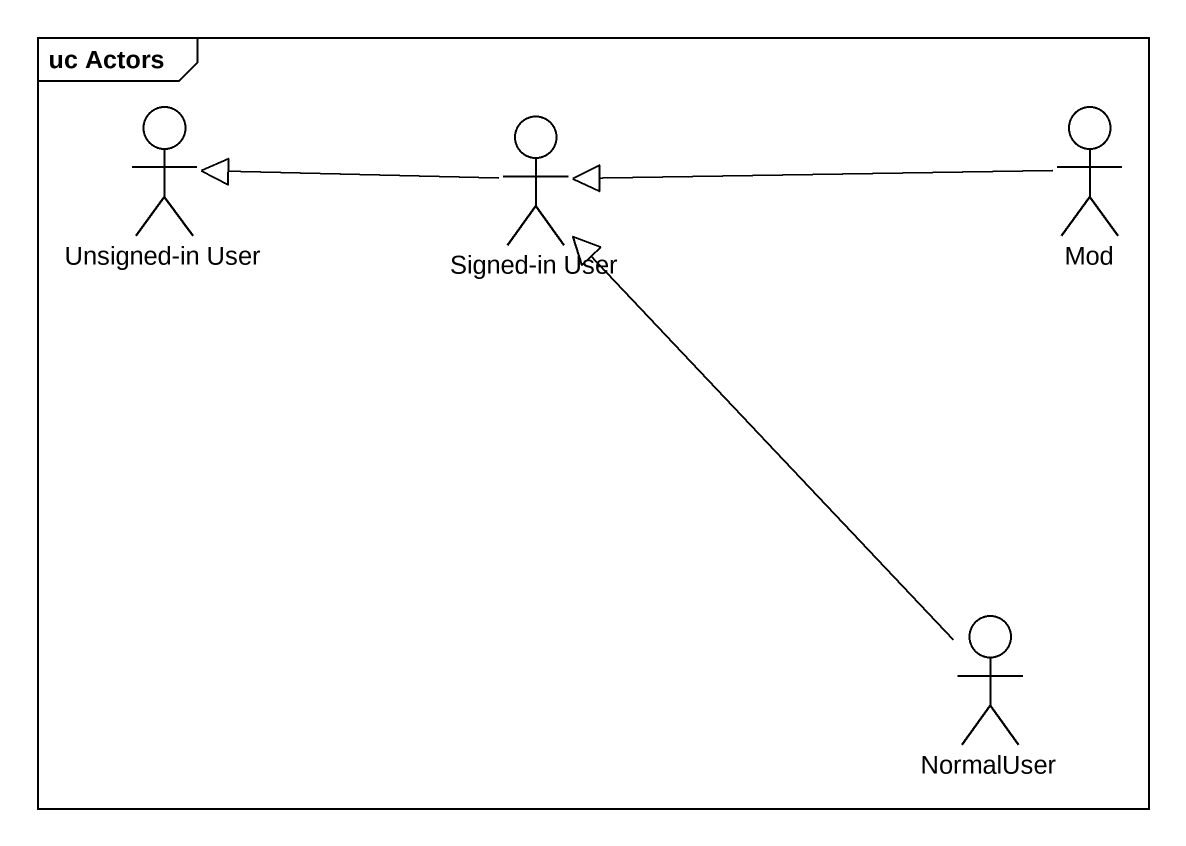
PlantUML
@startuml
mainframe uc Actors
actor "Unsigned-in User" as Unsigned_in_User
actor "Signed-in User" as Signed_in_User
actor Mod
actor NormalUser
Signed_in_User -left-|> Unsigned_in_User
Mod -left-|> Signed_in_User
NormalUser -up-|> Signed_in_User
@enduml
